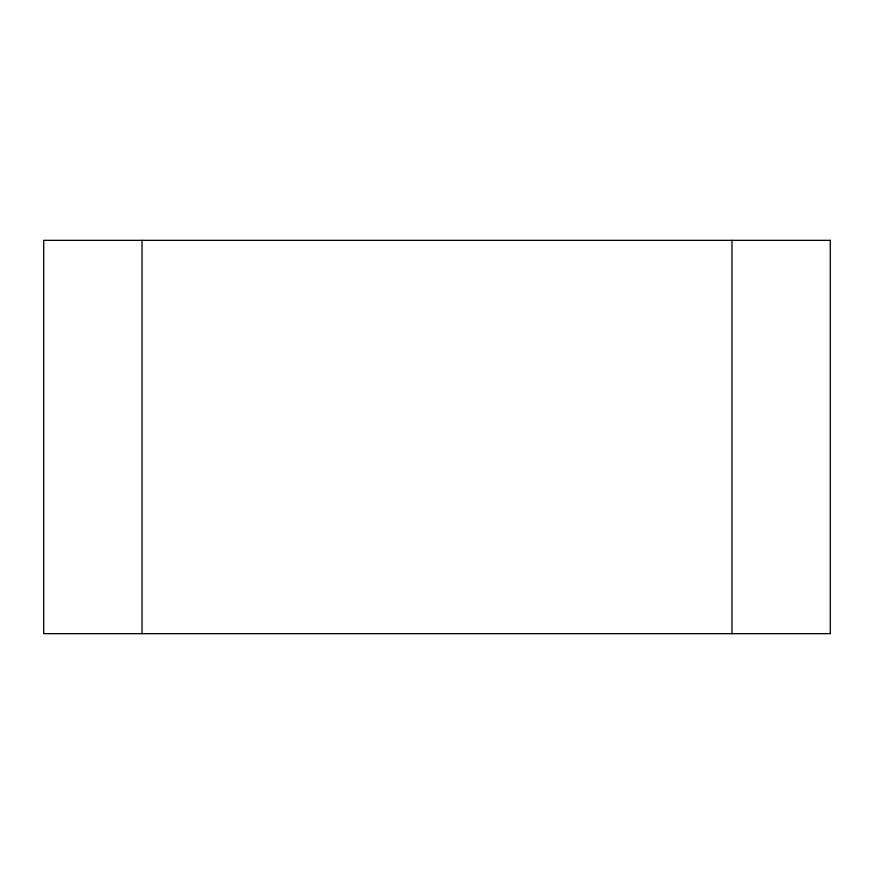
<?xml version="1.0" encoding="UTF-8"?>
<svg xmlns="http://www.w3.org/2000/svg" width="874" height="874" viewBox="0 0 874 874"><rect width="100%" height="100%" fill="white"/><g stroke="black" fill="none" stroke-linecap="round" stroke-linejoin="round"><path stroke-width="1.31" d="M731.975 240.35L731.975 633.65M142.025 240.35L142.025 633.65M830.3 240.35L43.7 240.35L43.7 633.65L830.3 633.65L830.3 240.35"/></g></svg>
